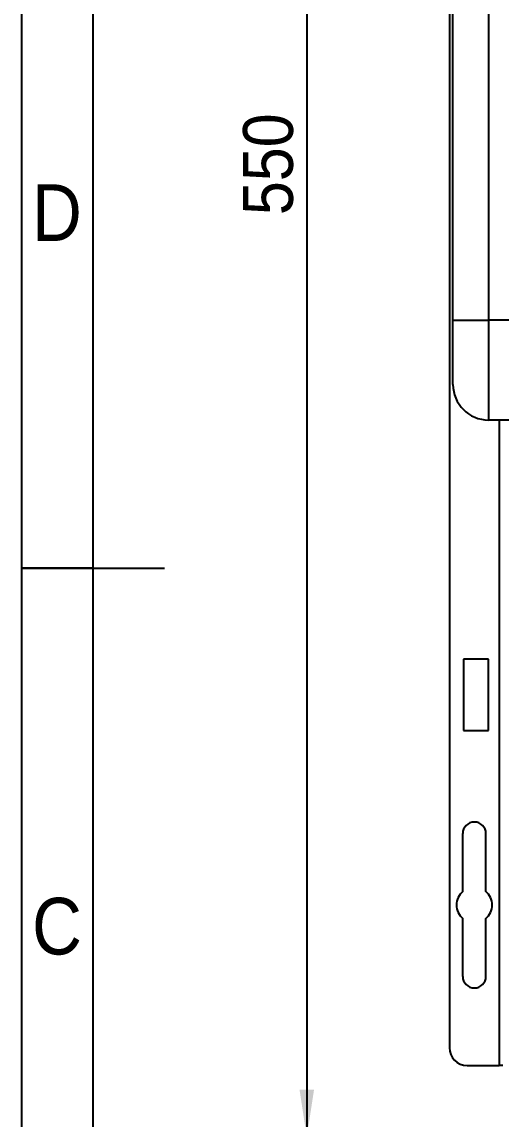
# Model space of a CAD drawing. Extents: x 75 to 2075, y 25 to 1460.
# Drawn here: x 75 to 243, y 549.5 to 933.9 of the extents above; entities that cross this region are included whole.
import ezdxf

# ---------------------------------------------------------------- set-up
doc = ezdxf.new("R2010")
doc.units = 0
doc.header["$LTSCALE"] = 5
doc.linetypes.add('SLD-KATı', pattern=[0])
doc.layers.get('0').update_dxf_attribs({"linetype": 'CONTINUOUS'})
doc.styles.add('SLDTEXTSTYLE1', font='GOTHIC.TTF', dxfattribs={"width": 0.913})
doc.dimstyles.new('SLDDIMSTYLE1', dxfattribs={"dimtxt": 17.5, "dimasz": 16.51, "dimexe": 0, "dimexo": 0.0625, "dimgap": 4.375, "dimtad": 1, "dimlfac": 0.8, "dimrnd": 1e-09, "dimzin": 12, "dimtxsty": 'SLDTEXTSTYLE1', "dimsah": 1, "dimcen": 0.09, "dimazin": 3, "dimtfac": 1, "dimtofl": 0, "dimtmove": 0, "dimatfit": 3, "dimtolj": 1, "dimtzin": 12})

# ---------------------------------------------------------------- blocks, each defined once
blk = doc.blocks.new('_D_6')
at = {"color": 7, "linetype": 'SLD-KATı'}
for p, q in [((239.97, 1229.44), (169.88, 1229.44)), ((174.88, 1229.44), (174.88, 543.28)), ((368.63, 543.28), (169.88, 543.28))]:
    blk.add_line(p, q, dxfattribs=at)
for points in [[(174.88, 1229.44), (172.34, 1212.93), (177.42, 1212.93)], [(174.88, 543.28), (177.42, 559.79), (172.34, 559.79)]]:
    blk.add_solid(points, dxfattribs=at)
at = {"color": 7, "linetype": 'SLD-KATı', "insert": (152.52, 866.24), "char_height": 17.5, "attachment_point": 1, "rotation": 90, "style": 'SLDTEXTSTYLE1'}
blk.add_mtext('550', dxfattribs=at)

msp = doc.modelspace()

# ---------------------------------------------------------------- linework, layer by layer
at = {"color": 7, "linetype": 'SLD-KATı'}
for p, q in [((75, 25), (75, 1460)), ((100, 50), (100, 1435)), ((224.877, 1221.853), (224.877, 574.53)), ((226.127, 829.442), (226.127, 1189.442)), ((238.627, 1189.442), (238.627, 829.442)), ((226.127, 806.942), (226.127, 829.442)), ((226.127, 829.442), (238.627, 829.442)), ((238.627, 829.442), (238.627, 794.442)), ((359.877, 829.442), (238.627, 829.442)), ((359.877, 794.442), (238.627, 794.442)), ((75, 742.5), (125, 742.5)), ((100, 742.5), (75, 742.5)), ((238.627, 710.692), (229.877, 710.692)), ((229.877, 710.692), (229.877, 685.692)), ((238.627, 685.692), (238.627, 710.692)), ((229.877, 685.692), (238.627, 685.692)), ((229.565, 629.28), (229.565, 649.53)), ((237.69, 629.28), (237.69, 649.53)), ((229.565, 599.53), (229.565, 619.78)), ((237.69, 599.53), (237.69, 619.78)), ((231.127, 568.28), (242.377, 568.28)), ((243.627, 568.28), (242.377, 568.28))]:
    msp.add_line(p, q, dxfattribs=at)
at = {"color": 8, "linetype": 'SLD-KATı'}
msp.add_line((242.377, 794.442), (242.377, 568.28), dxfattribs=at)
at = {"color": 7, "linetype": 'SLD-KATı'}
for centre, radius, start, end in [((238.627, 806.942), 12.5, 180, 270), ((233.627, 649.53), 4.062, 0, 180), ((233.627, 624.53), 6.25, 130.5416, 229.4584), ((233.627, 624.53), 6.25, 310.5416, 49.4584), ((233.627, 599.53), 4.062, 180, 0), ((231.127, 574.53), 6.25, 180, 270)]:
    msp.add_arc(centre, radius, start, end, dxfattribs=at)

# ---------------------------------------------------------------- texts
at = {"color": 7, "linetype": 'CONTINUOUS', "char_height": 19.844, "attachment_point": 2, "style": 'SLDTEXTSTYLE1'}
for s, insert in [('D', (87.263, 877.034)), ('C', (87.293, 627.034))]:
    msp.add_mtext(s, dxfattribs=dict(at, insert=insert))

# ---------------------------------------------------------------- dimensions: what is measured, and where the dimension line sits
at = {"color": 7, "linetype": 'SLD-KATı'}
dim = msp.add_linear_dim(base=(174.877, 543.28), p1=(244.966, 1229.442), p2=(373.627, 543.28), angle=90, text='550', dimstyle='SLDDIMSTYLE1', dxfattribs=at)
dim.commit()
dim.dimension.update_dxf_attribs({"geometry": '_D_6', "text_midpoint": (174.877, 885.637), "dimtype": 160})

doc.saveas('drawing.dxf')
